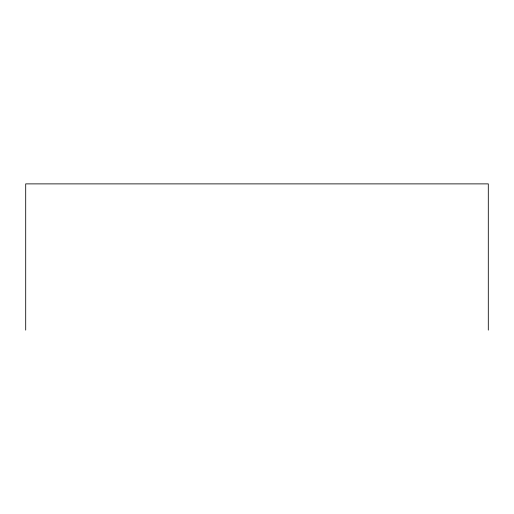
<?xml version="1.0" encoding="UTF-8"?>
<svg xmlns="http://www.w3.org/2000/svg" width="514" height="514" viewBox="0 0 514 514"><rect width="100%" height="100%" fill="white"/><g stroke="black" fill="none" stroke-linecap="round" stroke-linejoin="round"><path stroke-width="0.77" d="M488.3 330.116L488.3 183.883L25.7 183.883L25.7 330.116"/></g></svg>
